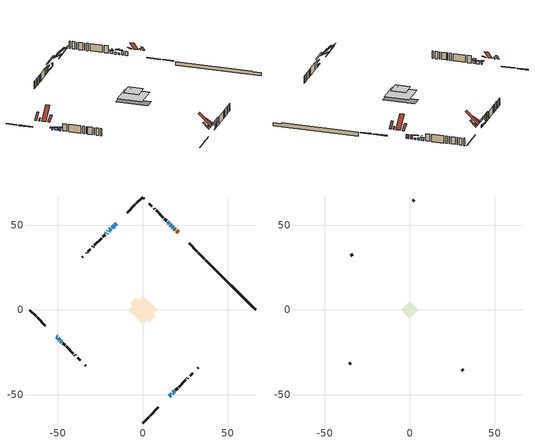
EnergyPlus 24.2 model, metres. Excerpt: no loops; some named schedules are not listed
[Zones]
conditioned space
 floor adiabatic (AdiabaticFloorConstruction): -8.46,0 0,8.46 8.46,0 0,-8.46 z1.79
 floor foundation (Slab1 construction): -7.33,3.7 -3.7,7.33 7.33,-3.7 3.7,-7.33 z-1.25
 wall outside (RimJoist1 construction): 0,-66.49 3.73,-62.76 / -66.49,0 -62.76,-3.73 / 0,66.49 -3.73,62.76 / 36.52,29.97 32.79,33.7 z0.57:0.87
 wall outside (RimJoist2 construction): 4.39,-62.1 9.23,-57.27 / -62.1,-4.39 -57.27,-9.23 / -4.39,62.1 -9.23,57.27 / 32.13,34.36 27.3,39.2 z0.57:0.87
 wall outside (AdiabaticWallConstruction 1): 20.81,45.69 19.9,46.59 / 19.25,47.25 18.62,47.88 z0.57:2.6
 wall outside (AdiabaticWallConstruction): -50.78,-15.72 -50.38,-16.11 / 16.98,-49.51 17.38,-49.11 / 18.04,-48.46 18.54,-47.95 z0.57:1.49; -49.72,-16.77 -48.79,-17.71 / -15.72,50.78 -16.19,50.31 / 15.64,50.85 14.7,51.79 z0.57:1.92; -16.84,49.65 -18.06,48.43 / 15.72,-50.78 16.33,-50.16 z0.57:0.93; -18.72,47.77 -19.3,47.2 z0.57:1.18; 17.96,48.53 17.49,49 / -19.95,46.54 -20.42,46.07 z0.57:1.33; 16.84,49.66 16.3,50.2 z0.57:1.54; -21.08,45.42 -21.54,44.95 z0.57:1.89; -48.13,-18.36 -47.66,-18.83 z0.57:1.94
 wall outside (Wall1 construction): 19.2,-47.3 20.52,-45.98 / -47.01,-19.49 -45.69,-20.81 / -22.2,44.29 -23.52,42.97 / 14.05,52.44 12.73,53.76 z0.57:4.23
 wall outside (Wall2 construction): 21.17,-45.32 25.42,-41.07 / -45.03,-21.46 -40.78,-25.71 / -24.18,42.31 -28.42,38.07 / 12.07,54.42 7.82,58.67 z0.57:4.23
 wall outside (Wall3 construction): 26.08,-40.42 26.51,-39.98 / -40.13,-26.37 -39.69,-26.81 / -29.08,37.41 -29.52,36.97 / 7.17,59.32 6.73,59.76 z0.57:4.23
 wall outside (Wall4 construction): 27.17,-39.32 27.19,-39.3 / -39.03,-27.46 -39.01,-27.49 / -30.18,36.32 -30.2,36.29 / 6.07,60.42 6.05,60.44 z0.57:4.23
 wall outside (Wall5 construction): 27.85,-38.64 29.28,-37.21 / -38.35,-28.14 -36.92,-29.57 / -30.86,35.64 -32.29,34.21 / 5.39,61.1 3.96,62.53 z0.57:4.23
 wall outside (Wall6 construction): 29.94,-36.55 29.97,-36.52 / -36.26,-30.23 -36.23,-30.26 / -32.94,33.55 -32.98,33.52 / 3.31,63.19 3.27,63.22 z0.57:4.23
 wall outside (Wall9 construction): 32.27,-34.23 32.59,-33.91 / -33.93,-32.56 -33.61,-32.88 / -35.27,31.22 -35.59,30.9 / 0.98,65.52 0.66,65.84 z0.57:4.23
 wall foundation (FoundationWall1 construction): 37.18,29.31,-1.25 37.18,29.31,0.57 63.56,2.93,0.57 63.56,2.93,0.23 66.49,0,0.23 66.49,0,-1.25
 window (WindowConstruction 9): -50.77,-15.72 -50.38,-16.11 z0.57:1.48
 window (WindowConstruction 7): -49.72,-16.77 -48.79,-17.71 z0.57:1.92
 window (WindowConstruction 8): -15.72,50.77 -16.19,50.31 z0.57:1.92
 window (WindowConstruction 11): -16.84,49.65 -18.06,48.43 z0.57:0.93
 window (WindowConstruction 12): -18.72,47.77 -19.3,47.2 z0.57:1.18
 window (WindowConstruction 13): 15.72,-50.77 16.33,-50.16 z0.57:0.93
 window (WindowConstruction 10): 16.99,-49.51 17.38,-49.11 z0.57:1.48
 window (WindowConstruction): 17.96,48.53 17.49,49 z0.57:1.33
 window (WindowConstruction 1): 16.84,49.66 16.3,50.2 z0.57:1.54
 window (WindowConstruction 2): -19.95,46.54 -20.42,46.07 z0.57:1.33
 window (WindowConstruction 3): -21.08,45.42 -21.54,44.95 z0.57:1.89
 window (WindowConstruction 4): 18.04,-48.46 18.54,-47.95 z0.57:1.48
 window (WindowConstruction 5): -48.13,-18.36 -47.66,-18.83 z0.57:1.94
 window (WindowConstruction 6): 15.64,50.85 14.71,51.79 z0.57:1.92
 door (Door): 20.8,45.69 19.9,46.59 z0.57:2.6
 door (Door 1): 19.25,47.25 18.62,47.88 z0.57:2.6
 ceiling adiabatic (AdiabaticFloorConstruction): 0,-8.46 8.46,0 0,8.46 -8.46,0 z1.79
 roof outside (Roof1 construction): 10.61,-55.88,4.23 8.55,-53.83,7.13 7.83,-54.55,7.13 9.88,-56.61,4.23; -55.88,-10.61,4.23 -53.83,-8.55,7.13 -54.55,-7.83,7.13 -56.61,-9.88,4.23; -10.61,55.88,4.23 -8.55,53.83,7.13 -7.83,54.55,7.13 -9.88,56.61,4.23; 25.91,40.58,4.23 23.86,38.52,7.13 24.58,37.8,7.13 26.64,39.85,4.23
 roof outside (Roof2 construction): 11.54,-54.95,4.23 10.76,-54.17,5.33 10.49,-54.45,5.33 11.27,-55.23,4.23; -54.95,-11.54,4.23 -54.17,-10.76,5.33 -54.45,-10.49,5.33 -55.23,-11.27,4.23; -11.54,54.95,4.23 -10.76,54.17,5.33 -10.49,54.45,5.33 -11.27,55.23,4.23; 24.98,41.51,4.23 24.2,40.73,5.33 24.48,40.46,5.33 25.26,41.24,4.23
attic - vented
 floor to conditioned space (Floor1 construction Reversed): -5.05,0 0,5.05 5.05,0 0,-5.05 z4.23
 floor to conditioned space (Floor2 construction Reversed): -2.73,0 0,2.73 2.73,0 0,-2.73 z4.23
 wall outside (Wall7 construction): 30.63,-35.86 31.61,-34.88 / -35.57,-30.92 -34.59,-31.9 / -33.63,32.86 -34.62,31.88 / 2.62,63.88 1.63,64.86 z0.57:4.23
 roof outside (Roof3 construction): 13.67,-52.82,4.23 9.33,-48.49,9.85 7.86,-49.96,9.85 12.2,-54.29,4.23; -52.82,-13.67,4.23 -48.49,-9.33,9.85 -49.96,-7.86,9.85 -54.29,-12.2,4.23; -13.67,52.82,4.23 -9.33,48.49,9.85 -7.86,49.96,9.85 -12.2,54.29,4.23; 22.85,43.64,4.23 18.52,39.3,9.85 19.99,37.83,9.85 24.32,42.17,4.23
 roof outside (Roof4 construction): 15.06,-51.43,4.23 12.52,-48.89,6.32 11.78,-49.62,6.32 14.33,-52.17,4.23; -51.43,-15.06,4.23 -48.89,-12.52,6.32 -49.62,-11.78,6.32 -52.17,-14.33,4.23; -15.06,51.43,4.23 -12.52,48.89,6.32 -11.78,49.62,6.32 -14.33,52.17,4.23; 21.46,45.03,4.23 18.92,42.49,6.32 19.66,41.75,6.32 22.2,44.3,4.23
shading: -50.05,-16.44 -51.1,-15.39 -52.18,-16.47 -51.13,-17.51 z1.94; -48.65,-17.85 -49.87,-16.63 -50.16,-16.92 -48.94,-18.14 z2.12; -16.33,50.16 -15.58,50.92 -15.87,51.21 -16.62,50.46 z2.12; -20.79,45.7 -14.11,52.38 -14.41,52.67 -21.08,45.99 z4.79; -22.02,44.47 -15.99,50.5 -16.28,50.79 -22.31,44.76 z5.04; 19.06,-47.44 12.99,-53.5 13.28,-53.79 19.35,-47.73 z4.79; 18.38,-48.11 15.98,-50.51 16.27,-50.8 18.68,-48.4 z2.9; 16.49,50 18.96,47.53 19.26,47.82 16.78,50.3 z2.75; 15.29,51.2 17.84,48.65 18.13,48.94 15.58,51.49 z2.96; -21.42,45.07 -18.95,47.55 -19.24,47.84 -21.71,45.36 z2.75; -22.55,43.94 -20.07,46.42 -20.36,46.71 -22.84,44.24 z3.31; 19.54,-46.95 17.03,-49.46 17.32,-49.75 19.83,-47.24 z2.9; -47.34,-19.16 -48.46,-18.04 -49.53,-19.11 -48.41,-20.23 z2.4; 14.56,51.93 15.78,50.71 16.07,51 14.85,52.22 z2.12
[Building]
Building 1: Terrain=Suburbs
[Site:Location]
Moncton Intl AP_NB: Latitude {deg}=46.11; Longitude {deg}=-64.68; Time Zone {hr}=-4; Elevation {m}=71; Keep Site Location Information=Yes
[Site:GroundTemperature:Shallow]
1.33672, -0.726403, -0.891626, 0.0874321, 4.0178, 7.92987, 11.3214, 13.4699, 13.6524, 11.905, 8.59993, 4.80787
[Site:WaterMainsTemperature]
Calculation Method=Schedule; Temperature Schedule=mains temperature schedule
[Material] Roughness=Rough; Thermal Absorptance=0.9
Name | Thickness {m} | Conductivity {W/m-K} | Density {kg/m3} | Specific Heat {J/kg-K} | Solar Absorptance | Visible Absorptance
asphalt or fiberglass shingles | 0.00635 | 0.162714 | 1121.4 | 1465.45 | 0.4 | 0.4
ceiling loosefill ins | 0.0846667 | 0.0480833 | 16.02 | 1046.75 | 0.7 | 0.7
ceiling stud and cavity | 0.1397 | 0.0765065 | 65.682 | 1177.47 | 0.7 | 0.7
ceiling stud and cavity 1 | 0.1397 | 0.0923599 | 65.682 | 1177.47 | 0.7 | 0.7
concrete 4.0 in. | 0.1016 | 1.803125 | 2242.8 | 837.4 | 0.7 | 0.7
concrete 8.0 in. | 0.2032 | 1.803125 | 2242.8 | 837.4 | 0.7 | 0.7
door material | 0.04445 | 0.0451087 | 512.64 | 1214.23 | 0.7 | 0.7
door material 1 | 0.04445 | 0.188738 | 512.64 | 1214.23 | 0.7 | 0.7
floor covering | 0.0127 | 0.0433444 | 54.468 | 1339.84 | 0.6 | 0.6
floor rigid ins; wall rigid ins | 0.512978 | 0.029427 | 32.04 | 1214.23 | 0.7 | 0.7
floor stud and cavity | 0.1397 | 1.75129 | 37.0049 | 1207.88 | 0.7 | 0.7
furniture material conditioned space 1 | 0.1524 | 0.115458 | 640.8 | 1214.23 | 0.6 | 0.6
gypsum board | 0.0127 | 0.160291 | 801 | 837.4 | 0.6 | 0.6
gypsum board 1 | 0.00254 | 0.160291 | 801 | 837.4 | 0.6 | 0.6
osb sheathing 0.5 in. | 0.0127 | 0.115458 | 512.64 | 1214.23 | 0.7 | 0.7
osb sheathing 0.75 in. | 0.01905 | 0.115458 | 512.64 | 1214.23 | 0.7 | 0.7
osb sheathing 2.0 in. | 0.0508 | 0.115458 | 512.64 | 1214.23 | 0.7 | 0.7
rim joist stud and cavity | 0.0508 | 0.0285197 | 125.044 | 1163.47 | 0.6 | 0.6
rim joist stud and cavity 1 | 0.0508 | 0.153904 | 50.32683 | 1063.81 | 0.6 | 0.6
roof rigid ins | 0.051816 | 0.029427 | 32.04 | 1214.23 | 0.7 | 0.7
roof stud and cavity | 0.2032 | 0.747232 | 78.34581 | 1123.46 | 0.7 | 0.7
roof stud and cavity 1 | 0.0889 | 3.02846 | 78.34581 | 1123.46 | 0.7 | 0.7
wall stud and cavity | 0.1397 | 0.0810402 | 139.0536 | 1170.24 | 0.7 | 0.7
wall stud and cavity 1 | 0.1397 | 0.0829032 | 139.0536 | 1170.24 | 0.7 | 0.7
wall stud and cavity 2 | 0.0889 | 0.19705 | 50.32683 | 1063.81 | 0.7 | 0.7
wall stud and cavity 3 | 0.1397 | 1.39214 | 139.0536 | 1170.24 | 0.7 | 0.7
wall stud and cavity 4 | 0.1397 | 0.0798172 | 139.0536 | 1170.24 | 0.7 | 0.7
wall stud and cavity 5 | 0.1397 | 0.135622 | 139.0536 | 1170.24 | 0.7 | 0.7
wall stud and cavity 6 | 0.0889 | 6.1454 | 50.32683 | 1063.81 | 0.6 | 0.6
wall stud and cavity 7 | 0.1397 | 0.5022 | 139.0536 | 1170.24 | 0.7 | 0.7
wall stud and cavity 8 | 0.0889 | 0.380278 | 52.3479 | 1209.89 | 0.7 | 0.7
wall stud and cavity 9 | 0.0889 | 0.391764 | 83.0341 | 1211.67 | 0.7 | 0.7
wood siding | 0.0254 | 0.102417 | 544.68 | 1172.36 | 0.4 | 0.4
wood siding 1 | 0.00254 | 0.102417 | 544.68 | 1172.36 | 0.4 | 0.4
wood siding 2; wood siding 3; wood siding 4 | 0.0254 | 0.102417 | 544.68 | 1172.36 | 0.7 | 0.7
[WindowMaterial:SimpleGlazingSystem]
Name | U-Factor {W/m2-K} | Solar Heat Gain Coefficient
WindowMaterial | 3.05363 | 0.45
WindowMaterial 1 | 3.02581 | 0.5
WindowMaterial 2 | 3.0082 | 0.51
WindowMaterial 3 | 3.03319 | 0.48
WindowMaterial 4 | 3.00537 | 0.52
WindowMaterial 5 | 3.00764 | 0.52
WindowMaterial 6 | 2.986628 | 0.6
WindowMaterial 7 | 3.06612 | 0.37
WindowMaterial 8 | 2.42848 | 0.56
[Construction]
AdiabaticFloorConstruction: floor stud and cavity, floor rigid ins, osb sheathing 0.75 in., floor covering
AdiabaticWallConstruction: wood siding 3, wall rigid ins, wall stud and cavity 8, gypsum board
AdiabaticWallConstruction 1: wood siding 4, wall rigid ins, wall stud and cavity 8, gypsum board
Door: door material
Door 1: door material 1
Floor1 construction Reversed: gypsum board, ceiling stud and cavity
Floor2 construction Reversed: gypsum board, ceiling stud and cavity 1, ceiling loosefill ins
FoundationWall1 construction: concrete 8.0 in.
furniture construction conditioned space 1: furniture material conditioned space 1
PartitionWallConstruction: gypsum board, wall stud and cavity 9, gypsum board
RimJoist1 construction: wood siding 2, osb sheathing 2.0 in., rim joist stud and cavity
RimJoist2 construction: wood siding 2, rim joist stud and cavity 1
Roof1 construction: asphalt or fiberglass shingles, roof rigid ins, osb sheathing 0.75 in., roof stud and cavity, gypsum board
Roof2 construction: asphalt or fiberglass shingles, osb sheathing 0.5 in., roof stud and cavity 1, gypsum board
Roof3 construction; Roof4 construction: asphalt or fiberglass shingles
Slab1 construction: concrete 4.0 in.
Wall1 construction: wood siding, osb sheathing 0.5 in., wall stud and cavity, gypsum board
Wall2 construction: wood siding, osb sheathing 0.5 in., wall stud and cavity 1, gypsum board
Wall3 construction: wood siding 1, wall stud and cavity 2, gypsum board 1
Wall4 construction: wood siding, osb sheathing 0.5 in., wall stud and cavity 3, gypsum board
Wall5 construction: wood siding, osb sheathing 0.5 in., wall stud and cavity 4, gypsum board
Wall6 construction: wood siding, osb sheathing 0.5 in., wall stud and cavity 5, gypsum board
Wall7 construction: wood siding 1, wall stud and cavity 6
Wall9 construction: wood siding, osb sheathing 0.5 in., wall stud and cavity 7, gypsum board
WindowConstruction; WindowConstruction 2: WindowMaterial
WindowConstruction 1: WindowMaterial 1
WindowConstruction 10; WindowConstruction 9: WindowMaterial 6
WindowConstruction 11; WindowConstruction 13: WindowMaterial 7
WindowConstruction 12: WindowMaterial 8
WindowConstruction 3: WindowMaterial 2
WindowConstruction 4: WindowMaterial 3
WindowConstruction 5: WindowMaterial 4
WindowConstruction 6; WindowConstruction 7; WindowConstruction 8: WindowMaterial 5
[Zone] Multiplier=1; Part of Total Floor Area=Yes
Name | Volume {m3}
attic - vented | 53.5699
conditioned space | 513.9
[Space]
Name | Zone | Volume {m3}
attic - vented 1 | attic - vented | 53.5699
conditioned space 1 | conditioned space | 513.9
[ZoneInfiltration:EffectiveLeakageArea]
infil attic - vented 1: Zone or Space=attic - vented 1; Schedule=Always On Discrete; Effective Air Leakage Area {cm2}=2328; Stack Coefficient=0.000645183; Wind Coefficient=1.71618e-05
[ZoneMixing]
whole house fan mix: Zone or Space=attic - vented; Schedule=Always On Continuous; Design Flow Rate Calculation Method=Flow/Zone; Design Flow Rate {m3/s}=0; Source Zone or Space=conditioned space
[SurfaceProperty:ExposedFoundationPerimeter]
Slab1: Exposed Perimeter Calculation Method=TotalExposedPerimeter; Total Exposed Perimeter {m}=41.454
[InternalMass] Zone or ZoneList=conditioned space; Space or SpaceList=conditioned space 1
Name | Construction | Surface Area {m2}
furniture mass conditioned space 1 | furniture construction conditioned space 1 | 89.2799
partition wall mass | PartitionWallConstruction | 223.2
[Lights]
interior lighting: Zone or ZoneList or Space or SpaceList=conditioned space 1; Schedule=interior lighting schedule; Design Level Calculation Method=LightingLevel; Lighting Level {W}=343.2; Return Air Fraction=0; Fraction Radiant=0.6; Fraction Visible=0.2; Fraction Replaceable=1
[People]
occupants: Zone or ZoneList or Space or SpaceList=conditioned space 1; Number of People Schedule=occupants schedule; Number of People Calculation Method=People; Number of People=3; Fraction Radiant=0.314171; Sensible Heat Fraction=0.56303; Activity Level Schedule=occupants activity schedule; Carbon Dioxide Generation Rate {m3/s-W}=0; Enable ASHRAE 55 Comfort Warnings=No; Mean Radiant Temperature Calculation Type=EnclosureAveraged
[ElectricEquipment] Zone or ZoneList or Space or SpaceList=conditioned space 1; Design Level Calculation Method=EquipmentLevel
Name | Schedule | Design Level {W} | Fraction Latent | Fraction Radiant | Fraction Lost
clothes dryer | clothes dryer schedule | 140.772 | 0.015 | 0.081 | 0.85
clothes washer | clothes washer schedule | 32.1985 | 0.03 | 0.162 | 0.7
cooking range | cooking range schedule | 215.147 | 0.08 | 0.432 | 0.2
dishwasher | dishwasher schedule | 66.8632 | 0.3 | 0.18 | 0.4
fridge | fridge schedule | 72.9452 | 0 | 0.6 | 0
mech vent house fan | mech vent house fan schedule | 0.95 | 0 | 0 | 1
mech vent house fan cfis | mech vent house fan cfis schedule | 0 | 0 | 0 | 0
misc plug loads | misc plug loads schedule | 494.7 | 0.045 | 0.513 | 0.1
whole house fan | Always On Discrete | 0 | 0 | 0 | 1
[OtherEquipment] Zone or ZoneList or Space or SpaceList=conditioned space 1; Design Level Calculation Method=EquipmentLevel
Name | Fuel Type | Schedule | Design Level {W} | Fraction Latent | Fraction Radiant | Fraction Lost
clothes dryer 1 | Electricity | clothes dryer schedule | 0 | 0.015 | 0.081 | 0.85
cooking range 1 | Electricity | cooking range schedule | 0 | 0.08 | 0.432 | 0.2
general water use latent | None | general water use schedule | 62.594 | 1 | 0 | 0
general water use sensible | None | general water use schedule | -61.6891 | 0 | 0.6 | 0
mech vent house fan latent load | None | Always On Discrete | 0 | 1 | 0 | 0
mech vent house fan sensible load | None | Always On Discrete | 0 | 0 | 0 | 0
water heater energy adjustment1 | Electricity | Always On Discrete | 0.01 | 0 | 0 | 1
[ZoneInfiltration:DesignFlowRate] Zone or ZoneList or Space or SpaceList=conditioned space 1; Schedule=Always On Discrete; Design Flow Rate Calculation Method=Flow/Zone; Design Flow Rate {m3/s}=0
infil flow; natural vent flow; whole house fan flow
[Foundation:Kiva]
Foundation Kiva 1: Initial Indoor Air Temperature {C}=18; Wall Height Above Grade {m}=0.570006; Wall Depth Below Slab {m}=0.2032
[Foundation:Kiva:Settings]
Soil Conductivity {W/m-K}=0.849921; Soil Density {kg/m3}=1842.3; Soil Specific Heat {J/kg-K}=418.7; Ground Solar Absorptivity=0.9; Ground Thermal Absorptivity=0.9; Ground Surface Roughness {m}=0.03; Far-Field Width {m}=40; Deep-Ground Boundary Condition=ZeroFlux; Deep-Ground Depth {m}=40; Minimum Cell Dimension {m}=0.2; Maximum Cell Growth Coefficient=3; Simulation Timestep=Timestep
[Exterior:Lights]
exterior lighting: Schedule=exterior lighting schedule; Design Level {W}=75.6
[Schedule:Constant]
Name | Hourly Value
Always On Continuous; mech vent house fan schedule; mech vent house fan cfis schedule; Always On Discrete | 1
occupants activity schedule | 117.228
fridge schedule | 0
[Schedule:Week:Daily]
interior lighting schedule Week Rule - Jan1-Jan27: interior lighting schedule day, interior lighting schedule day, interior lighting schedule day, interior lighting schedule day, interior lighting schedule day, interior lighting schedule day, interior lighting schedule day, interior lighting schedule default day, interior lighting schedule default day, interior lighting schedule default day, interior lighting schedule default day, interior lighting schedule default day
interior lighting schedule Week Rule - Jan28-Feb3: interior lighting schedule day, interior lighting schedule day, interior lighting schedule day, interior lighting schedule day, interior lighting schedule day 1, interior lighting schedule day 1, interior lighting schedule day 1, interior lighting schedule default day, interior lighting schedule default day, interior lighting schedule default day, interior lighting schedule default day, interior lighting schedule default day
interior lighting schedule Week Rule - Feb4-Feb24: interior lighting schedule day 1, interior lighting schedule day 1, interior lighting schedule day 1, interior lighting schedule day 1, interior lighting schedule day 1, interior lighting schedule day 1, interior lighting schedule day 1, interior lighting schedule default day, interior lighting schedule default day, interior lighting schedule default day, interior lighting schedule default day, interior lighting schedule default day
interior lighting schedule Week Rule - Feb25-Mar3: interior lighting schedule day 1, interior lighting schedule day 1, interior lighting schedule day 1, interior lighting schedule day 1, interior lighting schedule day 2, interior lighting schedule day 2, interior lighting schedule day 2, interior lighting schedule default day, interior lighting schedule default day, interior lighting schedule default day, interior lighting schedule default day, interior lighting schedule default day
interior lighting schedule Week Rule - Mar4-Mar31: interior lighting schedule day 2, interior lighting schedule day 2, interior lighting schedule day 2, interior lighting schedule day 2, interior lighting schedule day 2, interior lighting schedule day 2, interior lighting schedule day 2, interior lighting schedule default day, interior lighting schedule default day, interior lighting schedule default day, interior lighting schedule default day, interior lighting schedule default day
interior lighting schedule Week Rule - Apr1-Apr28: interior lighting schedule day 3, interior lighting schedule day 3, interior lighting schedule day 3, interior lighting schedule day 3, interior lighting schedule day 3, interior lighting schedule day 3, interior lighting schedule day 3, interior lighting schedule default day, interior lighting schedule default day, interior lighting schedule default day, interior lighting schedule default day, interior lighting schedule default day
interior lighting schedule Week Rule - Apr29-May5: interior lighting schedule day 3, interior lighting schedule day 3, interior lighting schedule day 4, interior lighting schedule day 4, interior lighting schedule day 4, interior lighting schedule day 4, interior lighting schedule day 4, interior lighting schedule default day, interior lighting schedule default day, interior lighting schedule default day, interior lighting schedule default day, interior lighting schedule default day
interior lighting schedule Week Rule - May6-May26: interior lighting schedule day 4, interior lighting schedule day 4, interior lighting schedule day 4, interior lighting schedule day 4, interior lighting schedule day 4, interior lighting schedule day 4, interior lighting schedule day 4, interior lighting schedule default day, interior lighting schedule default day, interior lighting schedule default day, interior lighting schedule default day, interior lighting schedule default day
interior lighting schedule Week Rule - May27-Jun2: interior lighting schedule day 4, interior lighting schedule day 4, interior lighting schedule day 4, interior lighting schedule day 4, interior lighting schedule day 4, interior lighting schedule day 5, interior lighting schedule day 5, interior lighting schedule default day, interior lighting schedule default day, interior lighting schedule default day, interior lighting schedule default day, interior lighting schedule default day
interior lighting schedule Week Rule - Jun3-Jun30: interior lighting schedule day 5, interior lighting schedule day 5, interior lighting schedule day 5, interior lighting schedule day 5, interior lighting schedule day 5, interior lighting schedule day 5, interior lighting schedule day 5, interior lighting schedule default day, interior lighting schedule default day, interior lighting schedule default day, interior lighting schedule default day, interior lighting schedule default day
interior lighting schedule Week Rule - Jul1-Jul28: interior lighting schedule day 6, interior lighting schedule day 6, interior lighting schedule day 6, interior lighting schedule day 6, interior lighting schedule day 6, interior lighting schedule day 6, interior lighting schedule day 6, interior lighting schedule default day, interior lighting schedule default day, interior lighting schedule default day, interior lighting schedule default day, interior lighting schedule default day
interior lighting schedule Week Rule - Jul29-Aug4: interior lighting schedule day 6, interior lighting schedule day 6, interior lighting schedule day 6, interior lighting schedule day 7, interior lighting schedule day 7, interior lighting schedule day 7, interior lighting schedule day 7, interior lighting schedule default day, interior lighting schedule default day, interior lighting schedule default day, interior lighting schedule default day, interior lighting schedule default day
interior lighting schedule Week Rule - Aug5-Aug25: interior lighting schedule day 7, interior lighting schedule day 7, interior lighting schedule day 7, interior lighting schedule day 7, interior lighting schedule day 7, interior lighting schedule day 7, interior lighting schedule day 7, interior lighting schedule default day, interior lighting schedule default day, interior lighting schedule default day, interior lighting schedule default day, interior lighting schedule default day
interior lighting schedule Week Rule - Aug26-Sep1: interior lighting schedule day 7, interior lighting schedule day 7, interior lighting schedule day 7, interior lighting schedule day 7, interior lighting schedule day 7, interior lighting schedule day 7, interior lighting schedule day 8, interior lighting schedule default day, interior lighting schedule default day, interior lighting schedule default day, interior lighting schedule default day, interior lighting schedule default day
interior lighting schedule Week Rule - Sep2-Sep29: interior lighting schedule day 8, interior lighting schedule day 8, interior lighting schedule day 8, interior lighting schedule day 8, interior lighting schedule day 8, interior lighting schedule day 8, interior lighting schedule day 8, interior lighting schedule default day, interior lighting schedule default day, interior lighting schedule default day, interior lighting schedule default day, interior lighting schedule default day
interior lighting schedule Week Rule - Sep30-Oct6: interior lighting schedule day 8, interior lighting schedule day 9, interior lighting schedule day 9, interior lighting schedule day 9, interior lighting schedule day 9, interior lighting schedule day 9, interior lighting schedule day 9, interior lighting schedule default day, interior lighting schedule default day, interior lighting schedule default day, interior lighting schedule default day, interior lighting schedule default day
interior lighting schedule Week Rule - Oct7-Oct27: interior lighting schedule day 9, interior lighting schedule day 9, interior lighting schedule day 9, interior lighting schedule day 9, interior lighting schedule day 9, interior lighting schedule day 9, interior lighting schedule day 9, interior lighting schedule default day, interior lighting schedule default day, interior lighting schedule default day, interior lighting schedule default day, interior lighting schedule default day
interior lighting schedule Week Rule - Oct28-Nov3: interior lighting schedule day 9, interior lighting schedule day 9, interior lighting schedule day 9, interior lighting schedule day 9, interior lighting schedule day 10, interior lighting schedule day 10, interior lighting schedule day 10, interior lighting schedule default day, interior lighting schedule default day, interior lighting schedule default day, interior lighting schedule default day, interior lighting schedule default day
interior lighting schedule Week Rule - Nov4-Nov24: interior lighting schedule day 10, interior lighting schedule day 10, interior lighting schedule day 10, interior lighting schedule day 10, interior lighting schedule day 10, interior lighting schedule day 10, interior lighting schedule day 10, interior lighting schedule default day, interior lighting schedule default day, interior lighting schedule default day, interior lighting schedule default day, interior lighting schedule default day
interior lighting schedule Week Rule - Nov25-Dec1: interior lighting schedule day 10, interior lighting schedule day 10, interior lighting schedule day 10, interior lighting schedule day 10, interior lighting schedule day 10, interior lighting schedule day 10, interior lighting schedule day 11, interior lighting schedule default day, interior lighting schedule default day, interior lighting schedule default day, interior lighting schedule default day, interior lighting schedule default day
interior lighting schedule Week Rule - Dec2-Dec31: interior lighting schedule day 11, interior lighting schedule day 11, interior lighting schedule day 11, interior lighting schedule day 11, interior lighting schedule day 11, interior lighting schedule day 11, interior lighting schedule day 11, interior lighting schedule default day, interior lighting schedule default day, interior lighting schedule default day, interior lighting schedule default day, interior lighting schedule default day
occupants schedule Week Rule - Jan1-Dec31: occupants schedule day, occupants schedule day, occupants schedule day, occupants schedule day, occupants schedule day, occupants schedule day, occupants schedule day, occupants schedule default day, occupants schedule default day, occupants schedule default day, occupants schedule default day, occupants schedule default day
clothes dryer schedule Week Rule - Jan1-Dec31: clothes dryer schedule day, clothes dryer schedule day, clothes dryer schedule day, clothes dryer schedule day, clothes dryer schedule day, clothes dryer schedule day, clothes dryer schedule day, clothes dryer schedule default day, clothes dryer schedule default day, clothes dryer schedule default day, clothes dryer schedule default day, clothes dryer schedule default day
clothes washer schedule Week Rule - Jan1-Dec31: clothes washer schedule day, clothes washer schedule day, clothes washer schedule day, clothes washer schedule day, clothes washer schedule day, clothes washer schedule day, clothes washer schedule day, clothes washer schedule default day, clothes washer schedule default day, clothes washer schedule default day, clothes washer schedule default day, clothes washer schedule default day
cooking range schedule Week Rule - Jan1-Dec31: cooking range schedule day, cooking range schedule day, cooking range schedule day, cooking range schedule day, cooking range schedule day, cooking range schedule day, cooking range schedule day, cooking range schedule default day, cooking range schedule default day, cooking range schedule default day, cooking range schedule default day, cooking range schedule default day
dishwasher schedule Week Rule - Jan1-Dec31: dishwasher schedule day, dishwasher schedule day, dishwasher schedule day, dishwasher schedule day, dishwasher schedule day, dishwasher schedule day, dishwasher schedule day, dishwasher schedule default day, dishwasher schedule default day, dishwasher schedule default day, dishwasher schedule default day, dishwasher schedule default day
misc plug loads schedule Week Rule - Jan1-Dec31: misc plug loads schedule day, misc plug loads schedule day, misc plug loads schedule day, misc plug loads schedule day, misc plug loads schedule day, misc plug loads schedule day, misc plug loads schedule day, misc plug loads schedule default day, misc plug loads schedule default day, misc plug loads schedule default day, misc plug loads schedule default day, misc plug loads schedule default day
general water use schedule Week Rule - Jan1-Dec31: general water use schedule day, general water use schedule day, general water use schedule day, general water use schedule day, general water use schedule day, general water use schedule day, general water use schedule day, general water use schedule default day, general water use schedule default day, general water use schedule default day, general water use schedule default day, general water use schedule default day
exterior lighting schedule Week Rule - Jan1-Jan27: exterior lighting schedule day, exterior lighting schedule day, exterior lighting schedule day, exterior lighting schedule day, exterior lighting schedule day, exterior lighting schedule day, exterior lighting schedule day, exterior lighting schedule default day, exterior lighting schedule default day, exterior lighting schedule default day, exterior lighting schedule default day, exterior lighting schedule default day
exterior lighting schedule Week Rule - Jan28-Feb3: exterior lighting schedule day, exterior lighting schedule day, exterior lighting schedule day, exterior lighting schedule day, exterior lighting schedule day 1, exterior lighting schedule day 1, exterior lighting schedule day 1, exterior lighting schedule default day, exterior lighting schedule default day, exterior lighting schedule default day, exterior lighting schedule default day, exterior lighting schedule default day
exterior lighting schedule Week Rule - Feb4-Feb24: exterior lighting schedule day 1, exterior lighting schedule day 1, exterior lighting schedule day 1, exterior lighting schedule day 1, exterior lighting schedule day 1, exterior lighting schedule day 1, exterior lighting schedule day 1, exterior lighting schedule default day, exterior lighting schedule default day, exterior lighting schedule default day, exterior lighting schedule default day, exterior lighting schedule default day
exterior lighting schedule Week Rule - Feb25-Mar3: exterior lighting schedule day 1, exterior lighting schedule day 1, exterior lighting schedule day 1, exterior lighting schedule day 1, exterior lighting schedule day 2, exterior lighting schedule day 2, exterior lighting schedule day 2, exterior lighting schedule default day, exterior lighting schedule default day, exterior lighting schedule default day, exterior lighting schedule default day, exterior lighting schedule default day
exterior lighting schedule Week Rule - Mar4-Mar31: exterior lighting schedule day 2, exterior lighting schedule day 2, exterior lighting schedule day 2, exterior lighting schedule day 2, exterior lighting schedule day 2, exterior lighting schedule day 2, exterior lighting schedule day 2, exterior lighting schedule default day, exterior lighting schedule default day, exterior lighting schedule default day, exterior lighting schedule default day, exterior lighting schedule default day
exterior lighting schedule Week Rule - Apr1-Apr28: exterior lighting schedule day 3, exterior lighting schedule day 3, exterior lighting schedule day 3, exterior lighting schedule day 3, exterior lighting schedule day 3, exterior lighting schedule day 3, exterior lighting schedule day 3, exterior lighting schedule default day, exterior lighting schedule default day, exterior lighting schedule default day, exterior lighting schedule default day, exterior lighting schedule default day
exterior lighting schedule Week Rule - Apr29-May5: exterior lighting schedule day 3, exterior lighting schedule day 3, exterior lighting schedule day 4, exterior lighting schedule day 4, exterior lighting schedule day 4, exterior lighting schedule day 4, exterior lighting schedule day 4, exterior lighting schedule default day, exterior lighting schedule default day, exterior lighting schedule default day, exterior lighting schedule default day, exterior lighting schedule default day
exterior lighting schedule Week Rule - May6-May26: exterior lighting schedule day 4, exterior lighting schedule day 4, exterior lighting schedule day 4, exterior lighting schedule day 4, exterior lighting schedule day 4, exterior lighting schedule day 4, exterior lighting schedule day 4, exterior lighting schedule default day, exterior lighting schedule default day, exterior lighting schedule default day, exterior lighting schedule default day, exterior lighting schedule default day
exterior lighting schedule Week Rule - May27-Jun2: exterior lighting schedule day 4, exterior lighting schedule day 4, exterior lighting schedule day 4, exterior lighting schedule day 4, exterior lighting schedule day 4, exterior lighting schedule day 5, exterior lighting schedule day 5, exterior lighting schedule default day, exterior lighting schedule default day, exterior lighting schedule default day, exterior lighting schedule default day, exterior lighting schedule default day
exterior lighting schedule Week Rule - Jun3-Jun30: exterior lighting schedule day 5, exterior lighting schedule day 5, exterior lighting schedule day 5, exterior lighting schedule day 5, exterior lighting schedule day 5, exterior lighting schedule day 5, exterior lighting schedule day 5, exterior lighting schedule default day, exterior lighting schedule default day, exterior lighting schedule default day, exterior lighting schedule default day, exterior lighting schedule default day
exterior lighting schedule Week Rule - Jul1-Jul28: exterior lighting schedule day 6, exterior lighting schedule day 6, exterior lighting schedule day 6, exterior lighting schedule day 6, exterior lighting schedule day 6, exterior lighting schedule day 6, exterior lighting schedule day 6, exterior lighting schedule default day, exterior lighting schedule default day, exterior lighting schedule default day, exterior lighting schedule default day, exterior lighting schedule default day
[Schedule:Year]
interior lighting schedule: interior lighting schedule Week Rule - Jan1-Jan27, 1, 1, 1, 27, interior lighting schedule Week Rule - Jan28-Feb3, 1, 28, 2, 3, interior lighting schedule Week Rule - Feb4-Feb24, 2, 4, 2, 24, interior lighting schedule Week Rule - Feb25-Mar3, 2, 25, 3, 3, interior lighting schedule Week Rule - Mar4-Mar31, 3, 4, 3, 31, interior lighting schedule Week Rule - Apr1-Apr28, 4, 1, 4, 28, interior lighting schedule Week Rule - Apr29-May5, 4, 29, 5, 5, interior lighting schedule Week Rule - May6-May26, 5, 6, 5, 26, interior lighting schedule Week Rule - May27-Jun2, 5, 27, 6, 2, interior lighting schedule Week Rule - Jun3-Jun30, 6, 3, 6, 30, interior lighting schedule Week Rule - Jul1-Jul28, 7, 1, 7, 28, interior lighting schedule Week Rule - Jul29-Aug4, 7, 29, 8, 4, interior lighting schedule Week Rule - Aug5-Aug25, 8, 5, 8, 25, interior lighting schedule Week Rule - Aug26-Sep1, 8, 26, 9, 1, interior lighting schedule Week Rule - Sep2-Sep29, 9, 2, 9, 29, interior lighting schedule Week Rule - Sep30-Oct6, 9, 30, 10, 6, interior lighting schedule Week Rule - Oct7-Oct27, 10, 7, 10, 27, interior lighting schedule Week Rule - Oct28-Nov3, 10, 28, 11, 3, interior lighting schedule Week Rule - Nov4-Nov24, 11, 4, 11, 24, interior lighting schedule Week Rule - Nov25-Dec1, 11, 25, 12, 1, interior lighting schedule Week Rule - Dec2-Dec31, 12, 2, 12, 31
occupants schedule: occupants schedule Week Rule - Jan1-Dec31, 1, 1, 12, 31
clothes dryer schedule: clothes dryer schedule Week Rule - Jan1-Dec31, 1, 1, 12, 31
clothes washer schedule: clothes washer schedule Week Rule - Jan1-Dec31, 1, 1, 12, 31
cooking range schedule: cooking range schedule Week Rule - Jan1-Dec31, 1, 1, 12, 31
dishwasher schedule: dishwasher schedule Week Rule - Jan1-Dec31, 1, 1, 12, 31
misc plug loads schedule: misc plug loads schedule Week Rule - Jan1-Dec31, 1, 1, 12, 31
general water use schedule: general water use schedule Week Rule - Jan1-Dec31, 1, 1, 12, 31
exterior lighting schedule: exterior lighting schedule Week Rule - Jan1-Jan27, 1, 1, 1, 27, exterior lighting schedule Week Rule - Jan28-Feb3, 1, 28, 2, 3, exterior lighting schedule Week Rule - Feb4-Feb24, 2, 4, 2, 24, exterior lighting schedule Week Rule - Feb25-Mar3, 2, 25, 3, 3, exterior lighting schedule Week Rule - Mar4-Mar31, 3, 4, 3, 31, exterior lighting schedule Week Rule - Apr1-Apr28, 4, 1, 4, 28, exterior lighting schedule Week Rule - Apr29-May5, 4, 29, 5, 5, exterior lighting schedule Week Rule - May6-May26, 5, 6, 5, 26, exterior lighting schedule Week Rule - May27-Jun2, 5, 27, 6, 2, exterior lighting schedule Week Rule - Jun3-Jun30, 6, 3, 6, 30, exterior lighting schedule Week Rule - Jul1-Jul28, 7, 1, 7, 28, exterior lighting schedule Week Rule - Jul29-Aug4, 7, 29, 8, 4, exterior lighting schedule Week Rule - Aug5-Aug25, 8, 5, 8, 25, exterior lighting schedule Week Rule - Aug26-Sep1, 8, 26, 9, 1, exterior lighting schedule Week Rule - Sep2-Sep29, 9, 2, 9, 29, exterior lighting schedule Week Rule - Sep30-Oct6, 9, 30, 10, 6, exterior lighting schedule Week Rule - Oct7-Oct27, 10, 7, 10, 27, exterior lighting schedule Week Rule - Oct28-Nov3, 10, 28, 11, 3, exterior lighting schedule Week Rule - Nov4-Nov24, 11, 4, 11, 24, exterior lighting schedule Week Rule - Nov25-Dec1, 11, 25, 12, 1, exterior lighting schedule Week Rule - Dec2-Dec31, 12, 2, 12, 31
[Schedule:Compact]
mains temperature schedule: Through: 01/01, For: AllDays, Until: 24:00, 6.09, Through: 01/02, For: AllDays, Until: 24:00, 6.02167, Through: 01/03, For: AllDays, Until: 24:00, 5.95444, Through: 01/04, For: AllDays, Until: 24:00, 5.88833, Through: 01/05, For: AllDays, Until: 24:00, 5.82333, Through: 01/06, For: AllDays, Until: 24:00, 5.75944, Through: 01/07, For: AllDays, Until: 24:00, 5.69667, Through: 01/08, For: AllDays, Until: 24:00, 5.635, Through: 01/09, For: AllDays, Until: 24:00, 5.57444, Through: 01/10, For: AllDays, Until: 24:00, 5.515, Through: 01/11, For: AllDays, Until: 24:00, 5.45722, Through: 01/12, For: AllDays, Until: 24:00, 5.4, Through: 01/13, For: AllDays, Until: 24:00, 5.34444, Through: 01/14, For: AllDays, Until: 24:00, 5.29, Through: 01/15, For: AllDays, Until: 24:00, 5.23667, Through: 01/16, For: AllDays, Until: 24:00, 5.18444, Through: 01/17, For: AllDays, Until: 24:00, 5.13389, Through: 01/18, For: AllDays, Until: 24:00, 5.085, Through: 01/19, For: AllDays, Until: 24:00, 5.03667, Through: 01/20, For: AllDays, Until: 24:00, 4.99, Through: 01/21, For: AllDays, Until: 24:00, 4.94444, Through: 01/22, For: AllDays, Until: 24:00, 4.90056, Through: 01/23, For: AllDays, Until: 24:00, 4.85833, Through: 01/24, For: AllDays, Until: 24:00, 4.81722, Through: 01/25, For: AllDays, Until: 24:00, 4.77722, Through: 01/26, For: AllDays, Until: 24:00, 4.73889, Through: 01/27, For: AllDays, Until: 24:00, 4.70167, Through: 01/28, For: AllDays, Until: 24:00, 4.66611, Through: 01/29, For: AllDays, Until: 24:00, 4.63222, Through: 01/30, For: AllDays, Until: 24:00, 4.59944, Through: 01/31, For: AllDays, Until: 24:00, 4.56833, Through: 02/01, For: AllDays, Until: 24:00, 4.53889, Through: 02/02, For: AllDays, Until: 24:00, 4.51056, Through: 02/03, For: AllDays, Until: 24:00, 4.48389, Through: 02/04, For: AllDays, Until: 24:00, 4.45889, Through: 02/05, For: AllDays, Until: 24:00, 4.435, Through: 02/06, For: AllDays, Until: 24:00, 4.41278, Through: 02/07, For: AllDays, Until: 24:00, 4.39222, Through: 02/08, For: AllDays, Until: 24:00, 4.37333, Through: 02/09, For: AllDays, Until: 24:00, 4.35556, Through: 02/10, For: AllDays, Until: 24:00, 4.33944, Through: 02/11, For: AllDays, Until: 24:00, 4.325, Through: 02/12, For: AllDays, Until: 24:00, 4.31222, Through: 02/13, For: AllDays, Until: 24:00, 4.30056, Through: 02/14, For: AllDays, Until: 24:00, 4.29056, Through: 02/15, For: AllDays, Until: 24:00, 4.28222, Through: 02/16, For: AllDays, Until: 24:00, 4.27556, Through: 02/17, For: AllDays, Until: 24:00, 4.27056, Through: 02/18, For: AllDays, Until: 24:00, 4.26667, Through: 02/19, For: AllDays, Until: 24:00, 4.265, Through: 02/20, For: AllDays, Until: 24:00, 4.26444, Through: 02/21, For: AllDays, Until: 24:00, 4.26556, Through: 02/22, For: AllDays, Until: 24:00, 4.26833, Through: 02/23, For: AllDays, Until: 24:00, 4.27222, Through: 02/24, For: AllDays, Until: 24:00, 4.27833, Through: 02/25, For: AllDays, Until: 24:00, 4.28556, Through: 02/26, For: AllDays, Until: 24:00, 4.29444, Through: 02/27, For: AllDays, Until: 24:00, 4.305, Through: 02/28, For: AllDays, Until: 24:00, 4.31667, Through: 03/01, For: AllDays, Until: 24:00, 4.33056, Through: 03/02, For: AllDays, Until: 24:00, 4.34556, Through: 03/03, For: AllDays, Until: 24:00, 4.36222, Through: 03/04, For: AllDays, Until: 24:00, 4.38, Through: 03/05, For: AllDays, Until: 24:00, 4.4, Through: 03/06, For: AllDays, Until: 24:00, 4.42111, Through: 03/07, For: AllDays, Until: 24:00, 4.44389, Through: 03/08, For: AllDays, Until: 24:00, 4.46833, Through: 03/09, For: AllDays, Until: 24:00, 4.49389, Through: 03/10, For: AllDays, Until: 24:00, 4.52111, Through: 03/11, For: AllDays, Until: 24:00, 4.55, Through: 03/12, For: AllDays, Until: 24:00, 4.58, Through: 03/13, For: AllDays, Until: 24:00, 4.61167, Through: 03/14, For: AllDays, Until: 24:00, 4.645, Through: 03/15, For: AllDays, Until: 24:00, 4.67944, Through: 03/16, For: AllDays, Until: 24:00, 4.71556, Through: 03/17, For: AllDays, Until: 24:00, 4.75333, Through: 03/18, For: AllDays, Until: 24:00, 4.79222, Through: 03/19, For: AllDays, Until: 24:00, 4.83222, Through: 03/20, For: AllDays, Until: 24:00, 4.87444, Through: 03/21, For: AllDays, Until: 24:00, 4.91722, Through: 03/22, For: AllDays, Until: 24:00, 4.96167, Through: 03/23, For: AllDays, Until: 24:00, 5.00778, Through: 03/24, For: AllDays, Until: 24:00, 5.055, Through: 03/25, For: AllDays, Until: 24:00, 5.10333, Through: 03/26, For: AllDays, Until: 24:00, 5.15333, Through: 03/27, For: AllDays, Until: 24:00, 5.20444, Through: 03/28, For: AllDays, Until: 24:00, 5.25667, Through: 03/29, For: AllDays, Until: 24:00, 5.31056, Through: 03/30, For: AllDays, Until: 24:00, 5.36556, Through: 03/31, For: AllDays, Until: 24:00, 5.42167, Through: 04/01, For: AllDays, Until: 24:00, 5.47889, Through: 04/02, For: AllDays, Until: 24:00, 5.53778, Through: 04/03, For: AllDays, Until: 24:00, 5.59722, Through: 04/04, For: AllDays, Until: 24:00, 5.65833, Through: 04/05, For: AllDays, Until: 24:00, 5.72056, Through: 04/06, For: AllDays, Until: 24:00, 5.78389, Through: 04/07, For: AllDays, Until: 24:00, 5.84833, Through: 04/08, For: AllDays, Until: 24:00, 5.91333, Through: 04/09, For: AllDays, Until: 24:00, 5.98, Through: 04/10, For: AllDays, Until: 24:00, 6.04778, Through: 04/11, For: AllDays, Until: 24:00, 6.11667, Through: 04/12, For: AllDays, Until: 24:00, 6.18611, Through: 04/13, For: AllDays, Until: 24:00, 6.25667, Through: 04/14, For: AllDays, Until: 24:00, 6.32833, Through: 04/15, For: AllDays, Until: 24:00, 6.40111, Through: 04/16, For: AllDays, Until: 24:00, 6.47444, Through: 04/17, For: AllDays, Until: 24:00, 6.54889, Through: 04/18, For: AllDays, Until: 24:00, 6.62444, Through: 04/19, For: AllDays, Until: 24:00, 6.70056, Through: 04/20, For: AllDays, Until: 24:00, 6.77722, Through: 04/21, For: AllDays, Until: 24:00, 6.85556, Through: 04/22, For: AllDays, Until: 24:00, 6.93389, Through: 04/23, For: AllDays, Until: 24:00, 7.01333, Through: 04/24, For: AllDays, Until: 24:00, 7.09333, Through: 04/25, For: AllDays, Until: 24:00, 7.17444, Through: 04/26, For: AllDays, Until: 24:00, 7.25611, Through: 04/27, For: AllDays, Until: 24:00, 7.33833, Through: 04/28, For: AllDays, Until: 24:00, 7.42111, Through: 04/29, For: AllDays, Until: 24:00, 7.505, Through: 04/30, For: AllDays, Until: 24:00, 7.58889, Through: 05/01, For: AllDays, Until: 24:00, 7.67389, Through: 05/02, For: AllDays, Until: 24:00, 7.75889, Through: 05/03, For: AllDays, Until: 24:00, 7.845, Through: 05/04, For: AllDays, Until: 24:00, 7.93111, Through: 05/05, For: AllDays, Until: 24:00, 8.01833, Through: 05/06, For: AllDays, Until: 24:00, 8.10556, Through: 05/07, For: AllDays, Until: 24:00, 8.19333, Through: 05/08, For: AllDays, Until: 24:00, 8.28111, Through: 05/09, For: AllDays, Until: 24:00, 8.36944, Through: 05/10, For: AllDays, Until: 24:00, 8.45833, Through: 05/11, For: AllDays, Until: 24:00, 8.54778, Through: 05/12, For: AllDays, Until: 24:00, 8.63722, Through: 05/13, For: AllDays, Until: 24:00, 8.72667, Through: 05/14, For: AllDays, Until: 24:00, 8.81667, Through: 05/15, For: AllDays, Until: 24:00, 8.90722, Through: 05/16, For: AllDays, Until: 24:00, 8.99722, Through: 05/17, For: AllDays, Until: 24:00, 9.08778, Through: 05/18, For: AllDays, Until: 24:00, 9.17889, Through: 05/19, For: AllDays, Until: 24:00, 9.26944, Through: 05/20, For: AllDays, Until: 24:00, 9.36056, Through: 05/21, For: AllDays, Until: 24:00, 9.45111, Through: 05/22, For: AllDays, Until: 24:00, 9.54222, Through: 05/23, For: AllDays, Until: 24:00, 9.63333, Through: 05/24, For: AllDays, Until: 24:00, 9.72389, Through: 05/25, For: AllDays, Until: 24:00, 9.815, Through: 05/26, For: AllDays, Until: 24:00, 9.90556, Through: 05/27, For: AllDays, Until: 24:00, 9.99667, Through: 05/28, For: AllDays, Until: 24:00, 10.0872, Through: 05/29, For: AllDays, Until: 24:00, 10.1772, Through: 05/30, For: AllDays, Until: 24:00, 10.2678, Through: 05/31, For: AllDays, Until: 24:00, 10.3578, Through: 06/01, For: AllDays, Until: 24:00, 10.4472, Through: 06/02, For: AllDays, Until: 24:00, 10.5367, Through: 06/03, For: AllDays, Until: 24:00, 10.6261, Through: 06/04, For: AllDays, Until: 24:00, 10.715, Through: 06/05, For: AllDays, Until: 24:00, 10.8033, Through: 06/06, For: AllDays, Until: 24:00, 10.8917, Through: 06/07, For: AllDays, Until: 24:00, 10.9794, Through: 06/08, For: AllDays, Until: 24:00, 11.0667, Through: 06/09, For: AllDays, Until: 24:00, 11.1539, Through: 06/10, For: AllDays, Until: 24:00, 11.24, Through: 06/11, For: AllDays, Until: 24:00, 11.3261, Through: 06/12, For: AllDays, Until: 24:00, 11.4117, Through: 06/13, For: AllDays, Until: 24:00, 11.4967, Through: 06/14, For: AllDays, Until: 24:00, 11.5806, Through: 06/15, For: AllDays, Until: 24:00, 11.6644, Through: 06/16, For: AllDays, Until: 24:00, 11.7472, Through: 06/17, For: AllDays, Until: 24:00, 11.83, Through: 06/18, For: AllDays, Until: 24:00, 11.9117, Through: 06/19, For: AllDays, Until: 24:00, 11.9928, Through: 06/20, For: AllDays, Until: 24:00, 12.0728, Through: 06/21, For: AllDays, Until: 24:00, 12.1522, Through: 06/22, For: AllDays, Until: 24:00, 12.2311, Through: 06/23, For: AllDays, Until: 24:00, 12.3094, Through: 06/24, For: AllDays, Until: 24:00, 12.3867, Through: 06/25, For: AllDays, Until: 24:00, 12.4628, Through: 06/26, For: AllDays, Until: 24:00, 12.5383, Through: 06/27, For: AllDays, Until: 24:00, 12.6128, Through: 06/28, For: AllDays, Until: 24:00, 12.6867, Through: 06/29, For: AllDays, Until: 24:00, 12.7594, Through: 06/30, For: AllDays, Until: 24:00, 12.8311, Through: 07/01, For: AllDays, Until: 24:00, 12.9017, Through: 07/02, For: AllDays, Until: 24:00, 12.9717, Through: 07/03, For: AllDays, Until: 24:00, 13.0406, Through: 07/04, For: AllDays, Until: 24:00, 13.1083, Through: 07/05, For: AllDays, Until: 24:00, 13.175, Through: 07/06, For: AllDays, Until: 24:00, 13.2406, Through: 07/07, For: AllDays, Until: 24:00, 13.3056, Through: 07/08, For: AllDays, Until: 24:00, 13.3689, Through: 07/09, For: AllDays, Until: 24:00, 13.4311, Through: 07/10, For: AllDays, Until: 24:00, 13.4922, Through: 07/11, For: AllDays, Until: 24:00, 13.5522, Through: 07/12, For: AllDays, Until: 24:00, 13.6111, Through: 07/13, For: AllDays, Until: 24:00, 13.6689, Through: 07/14, For: AllDays, Until: 24:00, 13.725, Through: 07/15, For: AllDays, Until: 24:00, 13.7806, Through: 07/16, For: AllDays, Until: 24:00, 13.8344, Through: 07/17, For: AllDays, Until: 24:00, 13.8867, Through: 07/18, For: AllDays, Until: 24:00, 13.9383, Through: 07/19, For: AllDays, Until: 24:00, 13.9883, Through: 07/20, For: AllDays, Until: 24:00, 14.0372, Through: 07/21, For: AllDays, Until: 24:00, 14.0844, Through: 07/22, For: AllDays, Until: 24:00, 14.1306, Through: 07/23, For: AllDays, Until: 24:00, 14.175, Through: 07/24, For: AllDays, Until: 24:00, 14.2183, Through: 07/25, For: AllDays, Until: 24:00, 14.2606, Through: 07/26, For: AllDays, Until: 24:00, 14.3011, Through: 07/27, For: AllDays, Until: 24:00, 14.3406, Through: 07/28, For: AllDays, Until: 24:00, 14.3778, Through: 07/29, For: AllDays, Until: 24:00, 14.4144, Through: 07/30, For: AllDays, Until: 24:00, 14.4494, Through: 07/31, For: AllDays, Until: 24:00, 14.4828, Through: 08/01, For: AllDays, Until: 24:00, 14.5144, Through: 08/02, For: AllDays, Until: 24:00, 14.545, Through: 08/03, For: AllDays, Until: 24:00, 14.5739, Through: 08/04, For: AllDays, Until: 24:00, 14.6017, Through: 08/05, For: AllDays, Until: 24:00, 14.6278, Through: 08/06, For: AllDays, Until: 24:00, 14.6522, Through: 08/07, For: AllDays, Until: 24:00, 14.675, Through: 08/08, For: AllDays, Until: 24:00, 14.6967, Through: 08/09, For: AllDays, Until: 24:00, 14.7167, Through: 08/10, For: AllDays, Until: 24:00, 14.735, Through: 08/11, For: AllDays, Until: 24:00, 14.7522, Through: 08/12, For: AllDays, Until: 24:00, 14.7672, Through: 08/13, For: AllDays, Until: 24:00, 14.7811, Through: 08/14, For: AllDays, Until: 24:00, 14.7933, Through: 08/15, For: AllDays, Until: 24:00, 14.8044, Through: 08/16, For: AllDays, Until: 24:00, 14.8133, Through: 08/17, For: AllDays, Until: 24:00, 14.8211, Through: 08/18, For: AllDays, Until: 24:00, 14.8272, Through: 08/19, For: AllDays, Until: 24:00, 14.8317, Through: 08/20, For: AllDays, Until: 24:00, 14.8344, Through: 08/21, For: AllDays, Until: 24:00, 14.8361, Through: 08/22, For: AllDays, Until: 24:00, 14.8356, Through: 08/23, For: AllDays, Until: 24:00, 14.8339, Through: 08/24, For: AllDays, Until: 24:00, 14.8306, Through: 08/25, For: AllDays, Until: 24:00, 14.8256, Through: 08/26, For: AllDays, Until: 24:00, 14.8189, Through: 08/27, For: AllDays, Until: 24:00, 14.8111, Through: 08/28, For: AllDays, Until: 24:00, 14.8017, Through: 08/29, For: AllDays, Until: 24:00, 14.7906, Through: 08/30, For: AllDays, Until: 24:00, 14.7778, Through: 08/31, For: AllDays, Until: 24:00, 14.7633, Through: 09/01, For: AllDays, Until: 24:00, 14.7478, Through: 09/02, For: AllDays, Until: 24:00, 14.7306, Through: 09/03, For: AllDays, Until: 24:00, 14.7117, Through: 09/04, For: AllDays, Until: 24:00, 14.6911, Through: 09/05, For: AllDays, Until: 24:00, 14.6694, Through: 09/06, For: AllDays, Until: 24:00, 14.6456, Through: 09/07, For: AllDays, Until: 24:00, 14.6211, Through: 09/08, For: AllDays, Until: 24:00, 14.5944, Through: 09/09, For: AllDays, Until: 24:00, 14.5667, Through: 09/10, For: AllDays, Until: 24:00, 14.5372, Through: 09/11, For: AllDays, Until: 24:00, 14.5061, Through: 09/12, For: AllDays, Until: 24:00, 14.4739, Through: 09/13, For: AllDays, Until: 24:00, 14.44, Through: 09/14, For: AllDays, Until: 24:00, 14.405, Through: 09/15, For: AllDays, Until: 24:00, 14.3678, Through: 09/16, For: AllDays, Until: 24:00, 14.33, Through: 09/17, For: AllDays, Until: 24:00, 14.2906, Through: 09/18, For: AllDays, Until: 24:00, 14.2494, Through: 09/19, For: AllDays, Until: 24:00, 14.2072, Through: 09/20, For: AllDays, Until: 24:00, 14.1633, Through: 09/21, For: AllDays, Until: 24:00, 14.1183, Through: 09/22, For: AllDays, Until: 24:00, 14.0717, Through: 09/23, For: AllDays, Until: 24:00, 14.0239, Through: 09/24, For: AllDays, Until: 24:00, 13.975, Through: 09/25, For: AllDays, Until: 24:00, 13.9244, Through: 09/26, For: AllDays, Until: 24:00, 13.8728, Through: 09/27, For: AllDays, Until: 24:00, 13.82, Through: 09/28, For: AllDays, Until: 24:00, 13.7656, Through: 09/29, For: AllDays, Until: 24:00, 13.71, Through: 09/30, For: AllDays, Until: 24:00, 13.6533, Through: 10/01, For: AllDays, Until: 24:00, 13.5956, Through: 10/02, For: AllDays, Until: 24:00, 13.5361, Through: 10/03, For: AllDays, Until: 24:00, 13.4761, Through: 10/04, For: AllDays, Until: 24:00, 13.4144, Through: 10/05, For: AllDays, Until: 24:00, 13.3517, Through: 10/06, For: AllDays, Until: 24:00, 13.2883, Through: 10/07, For: AllDays, Until: 24:00, 13.2233, Through: 10/08, For: AllDays, Until: 24:00, 13.1572, Through: 10/09, For: AllDays, Until: 24:00, 13.09, Through: 10/10, For: AllDays, Until: 24:00, 13.0222, Through: 10/11, For: AllDays, Until: 24:00, 12.9528, Through: 10/12, For: AllDays, Until: 24:00, 12.8828, Through: 10/13, For: AllDays, Until: 24:00, 12.8117, Through: 10/14, For: AllDays, Until: 24:00, 12.74, Through: 10/15, For: AllDays, Until: 24:00, 12.6667, Through: 10/16, For: AllDays, Until: 24:00, 12.5928, Through: 10/17, For: AllDays, Until: 24:00, 12.5178, Through: 10/18, For: AllDays, Until: 24:00, 12.4422, Through: 10/19, For: AllDays, Until: 24:00, 12.3656, Through: 10/20, For: AllDays, Until: 24:00, 12.2883, Through: 10/21, For: AllDays, Until: 24:00, 12.21, Through: 10/22, For: AllDays, Until: 24:00, 12.1311, Through: 10/23, For: AllDays, Until: 24:00, 12.0517, Through: 10/24, For: AllDays, Until: 24:00, 11.9711, Through: 10/25, For: AllDays, Until: 24:00, 11.8894, Through: 10/26, For: AllDays, Until: 24:00, 11.8078, Through: 10/27, For: AllDays, Until: 24:00, 11.725, Through: 10/28, For: AllDays, Until: 24:00, 11.6422, Through: 10/29, For: AllDays, Until: 24:00, 11.5583, Through: 10/30, For: AllDays, Until: 24:00, 11.4739, Through: 10/31, For: AllDays, Until: 24:00, 11.3889, Through: 11/01, For: AllDays, Until: 24:00, 11.3033, Through: 11/02, For: AllDays, Until: 24:00, 11.2172, Through: 11/03, For: AllDays, Until: 24:00, 11.1306, Through: 11/04, For: AllDays, Until: 24:00, 11.0433, Through: 11/05, For: AllDays, Until: 24:00, 10.9561, Through: 11/06, For: AllDays, Until: 24:00, 10.8683, Through: 11/07, For: AllDays, Until: 24:00, 10.78, Through: 11/08, For: AllDays, Until: 24:00, 10.6911, Through: 11/09, For: AllDays, Until: 24:00, 10.6022, Through: 11/10, For: AllDays, Until: 24:00, 10.5128, Through: 11/11, For: AllDays, Until: 24:00, 10.4233, Through: 11/12, For: AllDays, Until: 24:00, 10.3333, Through: 11/13, For: AllDays, Until: 24:00, 10.2433, Through: 11/14, For: AllDays, Until: 24:00, 10.1533, Through: 11/15, For: AllDays, Until: 24:00, 10.0628, Through: 11/16, For: AllDays, Until: 24:00, 9.97222, Through: 11/17, For: AllDays, Until: 24:00, 9.88111, Through: 11/18, For: AllDays, Until: 24:00, 9.79056, Through: 11/19, For: AllDays, Until: 24:00, 9.69944, Through: 11/20, For: AllDays, Until: 24:00, 9.60889, Through: 11/21, For: AllDays, Until: 24:00, 9.51778, Through: 11/22, For: AllDays, Until: 24:00, 9.42667, Through: 11/23, For: AllDays, Until: 24:00, 9.33611, Through: 11/24, For: AllDays, Until: 24:00, 9.245, Through: 11/25, For: AllDays, Until: 24:00, 9.15444, Through: 11/26, For: AllDays, Until: 24:00, 9.06333, Through: 11/27, For: AllDays, Until: 24:00, 8.97333, Through: 11/28, For: AllDays, Until: 24:00, 8.88278, Through: 11/29, For: AllDays, Until: 24:00, 8.79278, Through: 11/30, For: AllDays, Until: 24:00, 8.70278, Through: 12/01, For: AllDays, Until: 24:00, 8.61278, Through: 12/02, For: AllDays, Until: 24:00, 8.52389, Through: 12/03, For: AllDays, Until: 24:00, 8.43444, Through: 12/04, For: AllDays, Until: 24:00, 8.34611, Through: 12/05, For: AllDays, Until: 24:00, 8.25722, Through: 12/06, For: AllDays, Until: 24:00, 8.16944, Through: 12/07, For: AllDays, Until: 24:00, 8.08167, Through: 12/08, For: AllDays, Until: 24:00, 7.99444, Through: 12/09, For: AllDays, Until: 24:00, 7.90778, Through: 12/10, For: AllDays, Until: 24:00, 7.82167, Through: 12/11, For: AllDays, Until: 24:00, 7.73611, Through: 12/12, For: AllDays, Until: 24:00, 7.65111, Through: 12/13, For: AllDays, Until: 24:00, 7.56611, Through: 12/14, For: AllDays, Until: 24:00, 7.48222, Through: 12/15, For: AllDays, Until: 24:00, 7.39889, Through: 12/16, For: AllDays, Until: 24:00, 7.31611, Through: 12/17, For: AllDays, Until: 24:00, 7.23389, Through: 12/18, For: AllDays, Until: 24:00, 7.15278, Through: 12/19, For: AllDays, Until: 24:00, 7.07167, Through: 12/20, For: AllDays, Until: 24:00, 6.99167, Through: 12/21, For: AllDays, Until: 24:00, 6.91278, Through: 12/22, For: AllDays, Until: 24:00, 6.83444, Through: 12/23, For: AllDays, Until: 24:00, 6.75667, Through: 12/24, For: AllDays, Until: 24:00, 6.68, Through: 12/25, For: AllDays, Until: 24:00, 6.60389, Through: 12/26, For: AllDays, Until: 24:00, 6.52889, Through: 12/27, For: AllDays, Until: 24:00, 6.45444, Through: 12/28, For: AllDays, Until: 24:00, 6.38111, Through: 12/29, For: AllDays, Until: 24:00, 6.30889, Through: 12/30, For: AllDays, Until: 24:00, 6.23778, Through: 12/31, For: AllDays, Until: 24:00, 6.16722
